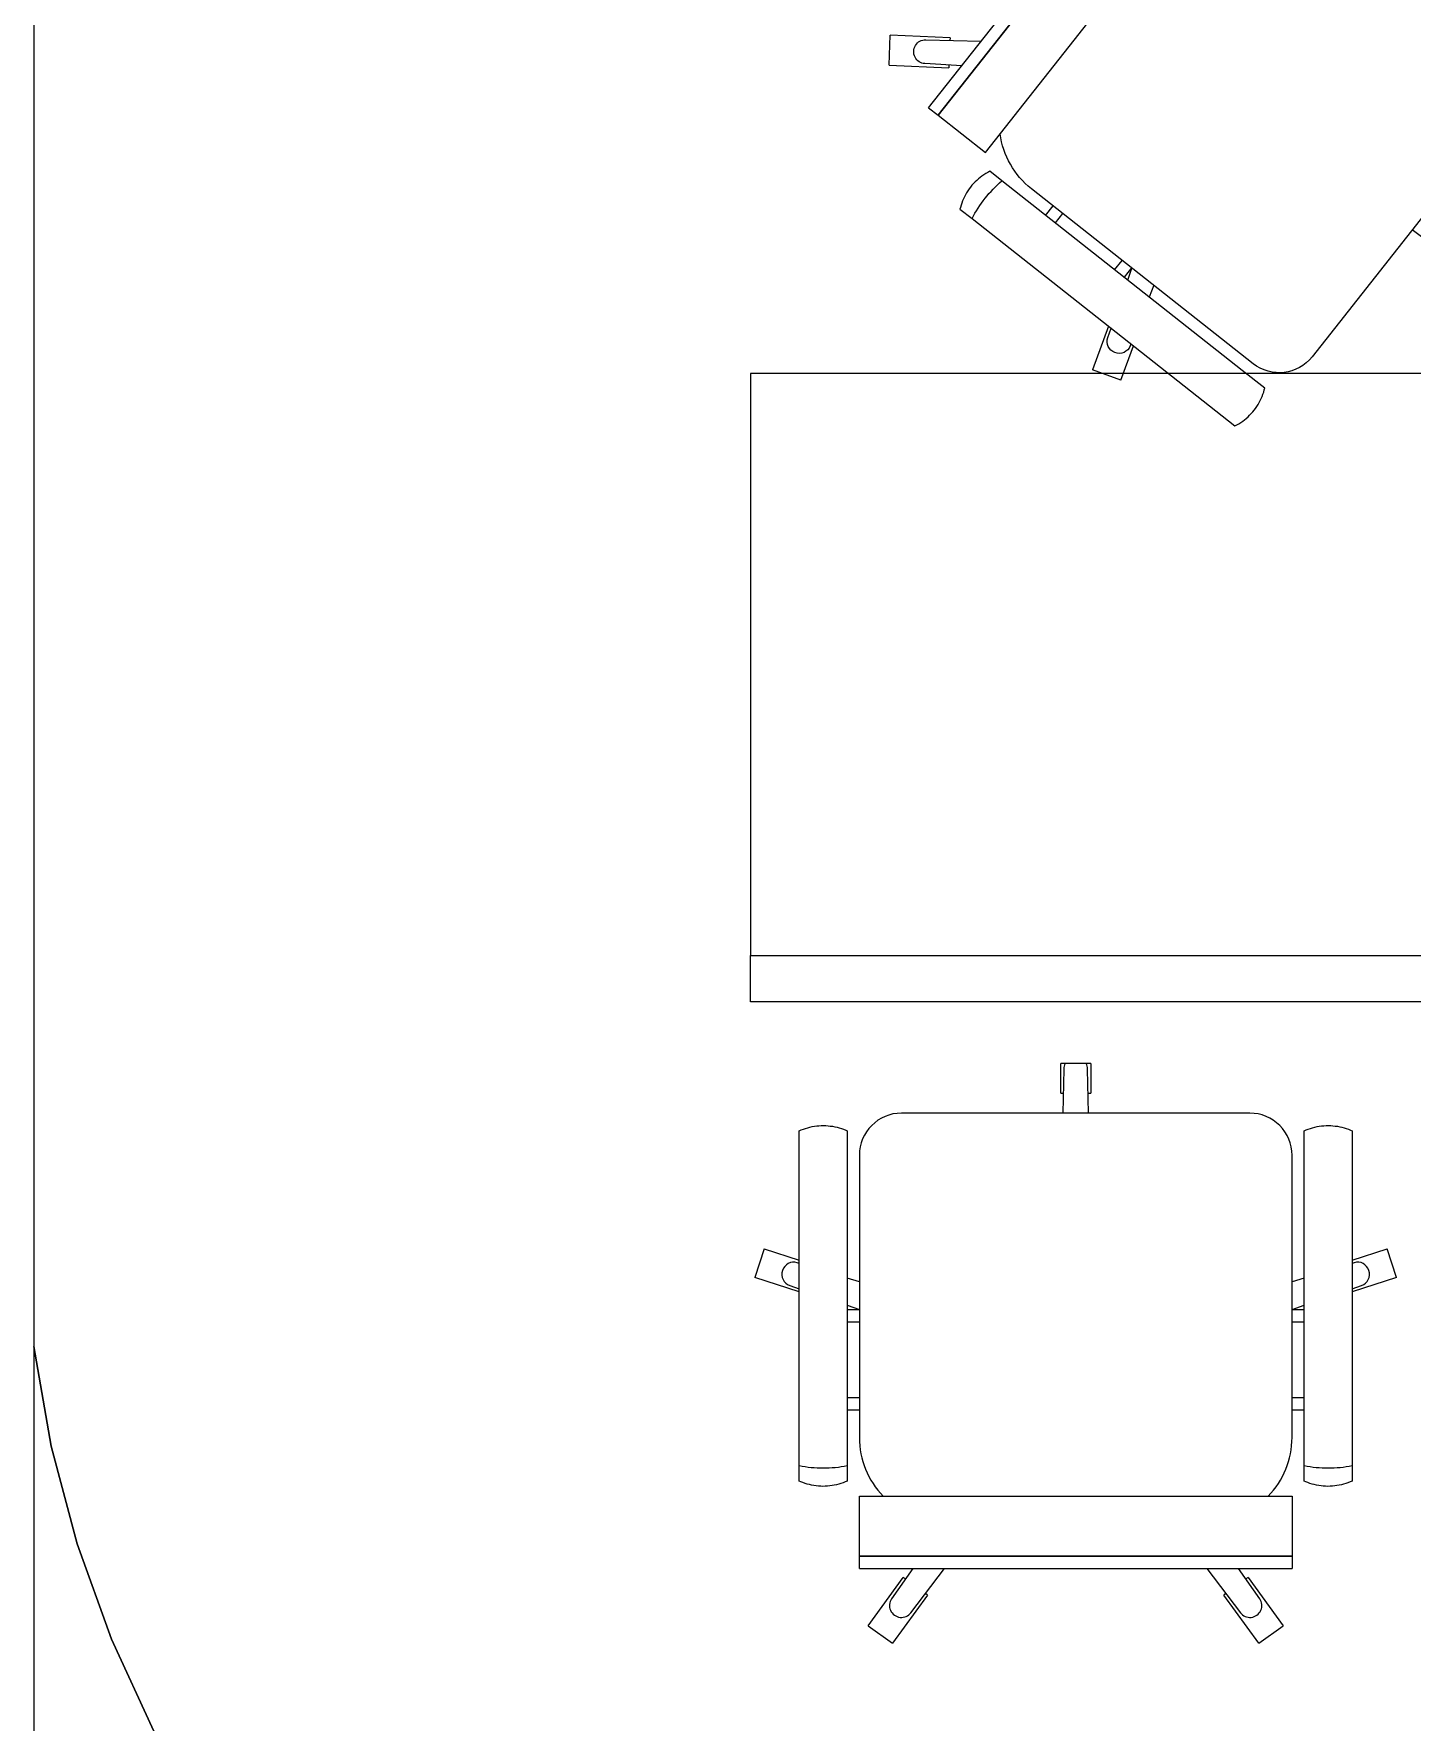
# Model space of a CAD drawing. Header units: millimetres. Extents: x 1993 to 4093, y 1262 to 2017.
# Drawn here: x 3453.3 to 3510.7, y 1618.1 to 1688.4 of the extents above; entities that cross this region are included whole.
import ezdxf

# ---------------------------------------------------------------- set-up
doc = ezdxf.new("R2010")
doc.units = ezdxf.units.MM
for name, color, linetype, lineweight in [('CHAIR MB', 252, 'Continuous', 18), ('FLR CARPET 1', 254, 'Continuous', 15), ('FLR CARPET GRASS', 54, 'Continuous', 15), ('WORKSTATION - L SHAPED WITH ALUMINIUM PARTITION', 251, 'Continuous', 25)]:
    doc.layers.add(name, color=color, linetype=linetype, lineweight=lineweight)

# ---------------------------------------------------------------- blocks, each defined once
blk = doc.blocks.new('CHAIR MB2')
at = {"layer": 'CHAIR MB'}
for p, q in [((2.565, 11.502), (3.165, 13.347)), ((4.354, 12.96), (3.165, 13.347)), ((4.354, 12.96), (3.882, 11.506)), ((2.829, 11.899), (2.694, 11.506)), ((3.749, 11.506), (3.775, 11.592)), ((8.068, 9.506), (-4.669, 9.506)), ((-2.351, 9.506), (-2.351, 9.003)), ((-1.851, 9.003), (-1.851, 9.506)), ((1.308, 9.506), (1.308, 9.003)), ((1.808, 9.003), (1.808, 9.506)), ((2.004, 9.506), (1.83, 9.003)), ((2.985, 9.003), (3.138, 9.506)), ((-11.336, 8.635), (-12.071, 7.624)), ((-11.336, 8.635), (-9.324, 7.173)), ((-8.951, 9.003), (-8.446, 9.003)), ((-8.951, 9.003), (-8.951, -9.003)), ((-8.951, 9.003), (-8.951, -9.003)), ((-8.446, 9.003), (-5.941, 9.003)), ((-8.446, 9.003), (-8.446, -9.003)), ((-8.446, -9.003), (-8.446, 9.003)), ((-5.941, 9.003), (-5.941, -9.003)), ((8.251, 9.003), (-3.503, 9.003)), ((-10.059, 6.162), (-12.071, 7.624)), ((-8.951, 6.778), (-10.214, 7.661)), ((-9.388, 7.084), (-9.324, 7.173)), ((10.002, 0), (10.002, 7.252)), ((-10.798, 6.857), (-8.951, 5.464)), ((-10.059, 6.162), (-9.994, 6.251)), ((11.836, 0.497), (10.002, 0.53)), ((10.002, -7.252), (10.002, 0)), ((10.829, 0.625), (12.07, 0.625)), ((10.829, 0.625), (10.829, 0.515)), ((12.07, -0.625), (12.07, 0.625)), ((10.002, -0.53), (11.836, -0.497)), ((10.829, -0.515), (10.829, -0.625)), ((12.07, -0.625), (10.829, -0.625)), ((-8.951, -5.464), (-10.798, -6.857)), ((-12.071, -7.624), (-10.059, -6.162)), ((-9.994, -6.251), (-10.059, -6.162)), ((-10.214, -7.661), (-8.951, -6.778)), ((-12.071, -7.624), (-11.336, -8.635)), ((-9.324, -7.173), (-11.336, -8.635)), ((-9.324, -7.173), (-9.388, -7.084)), ((-8.446, -9.003), (-8.951, -9.003)), ((-5.941, -9.003), (-8.446, -9.003)), ((-3.503, -9.003), (8.251, -9.003)), ((-2.351, -9.003), (-2.351, -9.506)), ((-1.851, -9.506), (-1.851, -9.003)), ((1.308, -9.003), (1.308, -9.506)), ((1.808, -9.506), (1.808, -9.003)), ((1.83, -9.003), (2.004, -9.506)), ((3.138, -9.506), (2.985, -9.003)), ((8.068, -11.506), (-4.669, -11.506)), ((3.165, -13.347), (2.565, -11.502)), ((2.694, -11.506), (2.829, -11.899)), ((3.775, -11.592), (3.749, -11.506)), ((3.882, -11.506), (4.354, -12.96)), ((3.165, -13.347), (4.354, -12.96))]:
    blk.add_line(p, q, dxfattribs=at)
for points in [[(-4.669, 9.506), (-5.315, 9.506), (-5.353, 9.593), (-5.388, 9.681), (-5.419, 9.77), (-5.446, 9.861), (-5.47, 9.953), (-5.491, 10.046), (-5.507, 10.139), (-5.52, 10.233), (-5.529, 10.328), (-5.534, 10.422), (-5.536, 10.517), (-5.533, 10.612), (-5.527, 10.707), (-5.517, 10.801), (-5.504, 10.895), (-5.486, 10.988), (-5.465, 11.081), (-5.44, 11.172), (-5.412, 11.263), (-5.38, 11.352), (-5.344, 11.44), (-5.315, 11.506), (-4.669, 11.506)], [(-4.669, 11.506), (9.264, 11.506), (9.302, 11.42), (9.337, 11.331), (9.368, 11.242), (9.396, 11.151), (9.42, 11.059), (9.44, 10.967), (9.456, 10.873), (9.469, 10.779), (9.478, 10.685), (9.483, 10.59), (9.485, 10.495), (9.483, 10.4), (9.476, 10.305), (9.466, 10.211), (9.453, 10.117), (9.435, 10.024), (9.414, 9.931), (9.389, 9.84), (9.361, 9.749), (9.329, 9.66), (9.293, 9.572), (9.264, 9.506), (8.068, 9.506)], [(-4.669, -11.506), (-5.315, -11.506), (-5.353, -11.42), (-5.388, -11.331), (-5.419, -11.242), (-5.446, -11.151), (-5.47, -11.059), (-5.491, -10.967), (-5.507, -10.873), (-5.52, -10.779), (-5.529, -10.685), (-5.534, -10.59), (-5.536, -10.495), (-5.533, -10.4), (-5.527, -10.305), (-5.517, -10.211), (-5.504, -10.117), (-5.486, -10.024), (-5.465, -9.931), (-5.44, -9.84), (-5.412, -9.749), (-5.38, -9.66), (-5.344, -9.572), (-5.315, -9.506), (-4.669, -9.506)], [(-4.669, -9.506), (9.264, -9.506), (9.302, -9.593), (9.337, -9.681), (9.368, -9.77), (9.396, -9.861), (9.42, -9.953), (9.44, -10.046), (9.456, -10.139), (9.469, -10.233), (9.478, -10.328), (9.483, -10.422), (9.485, -10.517), (9.483, -10.612), (9.476, -10.707), (9.466, -10.801), (9.453, -10.895), (9.435, -10.988), (9.414, -11.081), (9.389, -11.172), (9.361, -11.263), (9.329, -11.352), (9.293, -11.44), (9.264, -11.506), (8.068, -11.506)]]:
    blk.add_lwpolyline(points, dxfattribs=at)
for centre, radius, start, end in [((-3.503, 5.502), 3.501, 90, 134.23037), ((8.251, 7.252), 1.751, 0, 90), ((8.251, -7.252), 1.751, 270, 0), ((-3.503, -5.502), 3.501, 225.76963, 270)]:
    blk.add_arc(centre, radius, start, end, dxfattribs=at)
for centre, major_axis, start_param, end_param in [((3.302, 11.746), (-0.473, 0.154), 3.141593, 6.283185), ((-10.506, 7.259), (0.292, 0.402), 0, 3.141593), ((11.836, 0), (0, 0.497), 5.773119, 6.283185), ((11.836, 0), (0, 0.497), 3.141593, 3.65168), ((-10.506, -7.259), (-0.292, 0.402), 0, 3.141593), ((3.302, -11.746), (0.473, 0.154), 3.141593, 6.283185)]:
    blk.add_ellipse(centre, major_axis=major_axis, ratio=0.96783, start_param=start_param, end_param=end_param, dxfattribs=at)
at = {"layer": 'CHAIR MB', "start_tangent": (-0.206196, -0.978511), "end_tangent": (0.206223, -0.978505)}
for points in [[(-4.669, 11.506), (-4.769, 10.506), (-4.669, 9.506)], [(-4.669, -9.506), (-4.769, -10.506), (-4.669, -11.506)]]:
    blk.add_spline(points, degree=3, dxfattribs=at)
blk = doc.blocks.new('WORKSTAION L SHAPE 5FT')
at = {"layer": 'WORKSTATION - L SHAPED WITH ALUMINIUM PARTITION'}
for points in [[(-30, 30), (-28.065, 30), (-28.065, -28.065), (-30, -30)], [(-28.065, 30), (-3.839, 30), (-3.839, -3.839), (30, -3.839), (30, -28.065), (-28.065, -28.065)], [(30, -30), (30, -28.065), (-28.065, -28.065), (-30, -30)]]:
    blk.add_lwpolyline(points, close=True, dxfattribs=at)

msp = doc.modelspace()

# ---------------------------------------------------------------- linework, layer by layer
at = {"layer": 'FLR CARPET 1'}
msp.add_lwpolyline([(3453.349, 1708.092), (3453.349, 1633.746), (3454.076, 1629.596), (3455.156, 1625.523), (3456.58, 1621.557), (3458.34, 1617.728), (3460.42, 1614.064), (3462.807, 1610.591), (3465.482, 1607.336), (3468.426, 1604.321), (3471.618, 1601.57), (3475.033, 1599.102), (3478.648, 1596.936), (3482.434, 1595.087), (3486.365, 1593.57), (3490.412, 1592.394), (3494.544, 1591.57), (3498.732, 1591.102), (3543.175, 1591.106), (3543.175, 1708.092)], close=True, dxfattribs=at)
at = {"layer": 'FLR CARPET GRASS'}
msp.add_lwpolyline([(3471.618, 1601.57), (3468.426, 1604.321), (3465.482, 1607.336), (3462.807, 1610.591), (3460.42, 1614.064), (3458.34, 1617.728), (3456.58, 1621.557), (3455.156, 1625.523), (3454.076, 1629.596), (3453.349, 1633.746), (3453.349, 1591.104), (3498.714, 1591.104), (3494.544, 1591.57), (3490.412, 1592.394), (3486.365, 1593.57), (3482.434, 1595.087), (3478.648, 1596.936), (3475.033, 1599.102)], close=True, dxfattribs=at)

# ---------------------------------------------------------------- block references
at = {"layer": 'CHAIR MB', "xscale": -1, "rotation": 141.7254022766775}
msp.add_blockref('CHAIR MB2', (3503.192, 1686.836), dxfattribs=at)
at = {"layer": 'CHAIR MB', "rotation": 90.00000000000004}
msp.add_blockref('CHAIR MB2', (3496.709, 1633.453), dxfattribs=at)
at = {"layer": 'WORKSTATION - L SHAPED WITH ALUMINIUM PARTITION', "xscale": -1}
msp.add_blockref('WORKSTAION L SHAPE 5FT', (3513.175, 1678.088), dxfattribs=at)

doc.saveas('drawing.dxf')
